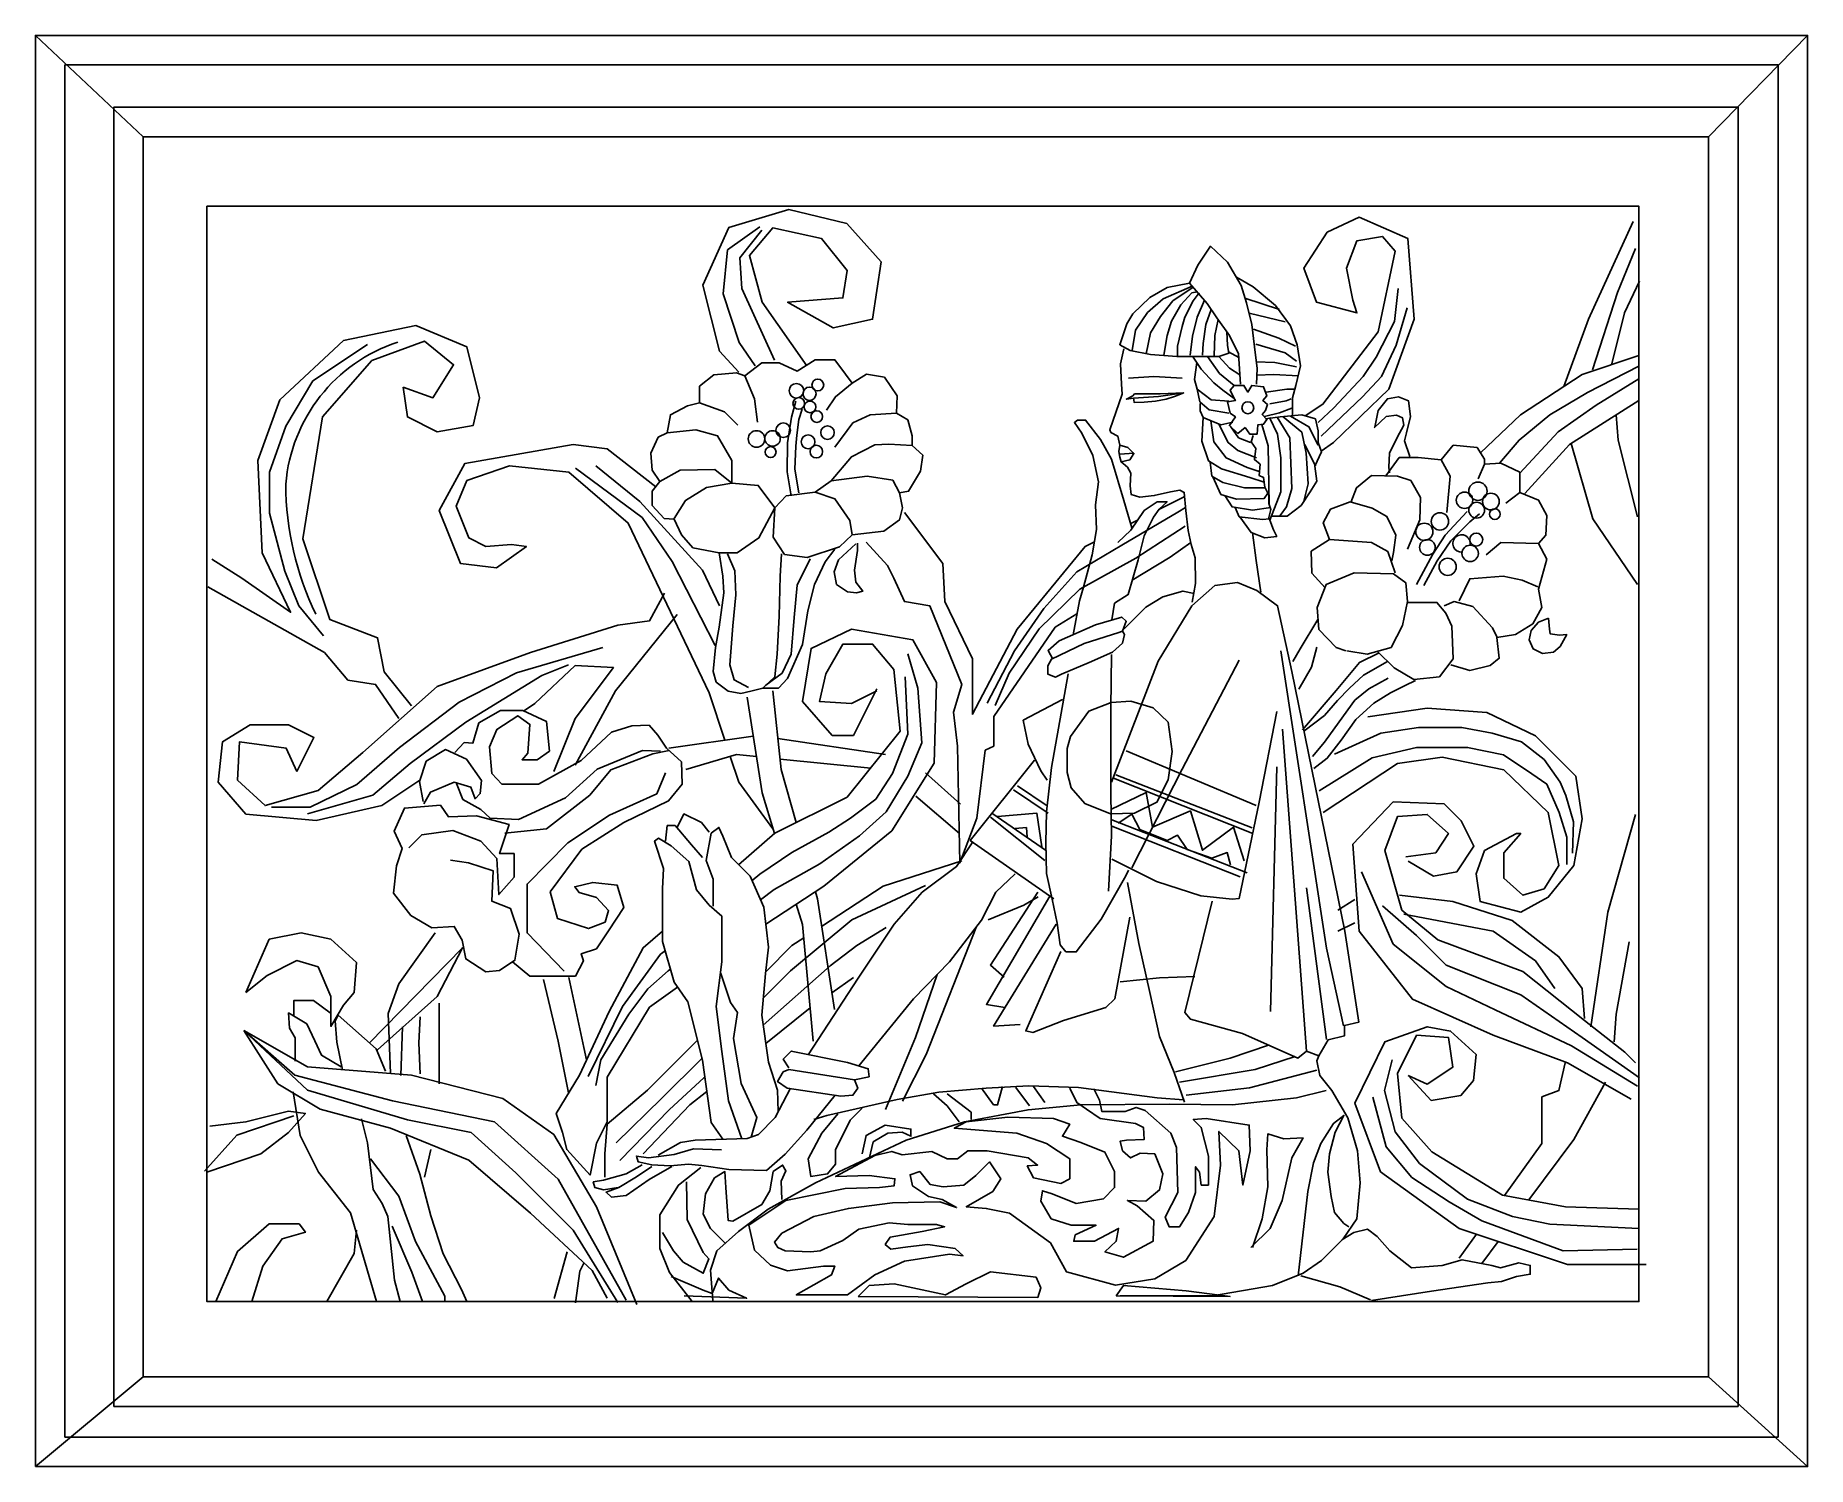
# Model space of a CAD drawing. Extents: x 219 to 819, y 1782 to 2266.
import ezdxf

# ---------------------------------------------------------------- set-up
doc = ezdxf.new("R2010")
doc.units = 0
doc.header["$MEASUREMENT"] = 0
for name, color, linetype in [('3', 3, 'CONTINUOUS'), ('4', 4, 'CONTINUOUS'), ('7', 7, 'CONTINUOUS')]:
    doc.layers.add(name, color=color, linetype=linetype)

msp = doc.modelspace()

# ---------------------------------------------------------------- linework, layer by layer
at = {"layer": '3'}
msp.add_lwpolyline([(276.86, 2208.41), (761.68, 2208.41), (761.68, 1837.7), (276.86, 1837.7)], close=True, dxfattribs=at)
for points in [[(479.93, 2154.37), (464.82, 2175.93), (460.51, 2191.74), (468.42, 2201.08), (484.96, 2197.49), (493.59, 2186.71), (492.16, 2177.37), (473.46, 2175.93), (488.88, 2167.27), (502.22, 2170.18), (505.1, 2189.58), (493.46, 2202.56), (473.84, 2207.35), (453.56, 2201.25), (444.69, 2181.68), (450.44, 2159.4), (456.91, 2152.21)], [(648.7, 2137.43), (654.7, 2141.43), (673.4, 2165.87), (679.16, 2193.18), (674.84, 2198.21), (666.21, 2196.77), (662.62, 2187.43), (664.77, 2176.65), (666.21, 2172.33), (652.55, 2175.93), (648.23, 2187.43), (656.14, 2199.65), (666.93, 2204.68), (683.47, 2197.49), (685.63, 2170.18), (677, 2146.46), (658.3, 2128.49), (654.1, 2125.54)], [(759.71, 2203.24), (744.61, 2170.18), (736.27, 2147.44)], [(464.03, 2201.47), (453.13, 2193.63), (451.6, 2178.82), (457.05, 2162.26), (462.5, 2154.42)], [(464.68, 2200.38), (457.27, 2191.02), (457.92, 2180.56), (469.04, 2156.38)], [(626.82, 2148.21), (626.15, 2158.44), (623.04, 2164.66), (618.81, 2170.66), (615.48, 2175.55), (609.47, 2182.44), (612.36, 2188.44), (616.59, 2194.88), (622.37, 2189.55), (627.04, 2181.55), (628.82, 2175.77), (630.6, 2168.44), (631.49, 2160.88), (632.38, 2153.55), (632.16, 2148.21)], [(760.49, 2194.09), (754.39, 2179.18), (745.91, 2153.1)], [(625.48, 2184.44), (631.04, 2181.11), (638.61, 2174.88), (643.72, 2167.99), (645.95, 2161.55), (647.06, 2154.44), (645.5, 2147.77), (644.39, 2143.54), (644.39, 2137.48)], [(609.47, 2182.44), (601.91, 2180.88), (596.13, 2177.55), (590.34, 2171.99), (588.34, 2168.66), (585.9, 2161.55), (589.45, 2159.55), (596.35, 2158.21), (605.25, 2157.55), (608.8, 2157.55), (619.48, 2157.55), (622.82, 2158.66), (622.37, 2161.32), (622.11, 2165.97)], [(590.12, 2159.55), (591.23, 2166.44), (595.24, 2172.44), (600.58, 2177.1), (610.39, 2181.38)], [(594.79, 2158.44), (596.35, 2165.55), (599.69, 2171.1), (603.91, 2176.44), (610.74, 2180.99)], [(600.8, 2157.99), (601.91, 2164.66), (603.47, 2169.55), (606.58, 2175.1), (610.36, 2179.11), (612.08, 2179.45)], [(605.47, 2157.32), (605.47, 2161.1), (607.03, 2167.77), (607.91, 2170.88), (610.81, 2176.44), (612.81, 2179.11)], [(653.13, 2135.27), (658.41, 2140.24), (668.35, 2150.79), (672.7, 2157.31), (678.92, 2169.42), (680.16, 2180.6)], [(761.87, 2183.12), (756.84, 2172.33), (752.52, 2155.08), (752.54, 2154.85)], [(614.54, 2176.63), (612.14, 2170.88), (610.58, 2164.44), (609.69, 2157.99)], [(616.87, 2173.5), (615.03, 2168.44), (614.14, 2161.99), (613.92, 2157.99)], [(628.21, 2177.26), (639.96, 2173.52)], [(629.71, 2172.27), (641.96, 2169.27)], [(683.27, 2174.08), (679.54, 2161.35), (674.57, 2150.79), (668.04, 2143.96), (654.06, 2130.61)], [(343.27, 2147.18), (344.71, 2137.12), (354.78, 2132.08), (367.01, 2134.24), (369.16, 2143.58), (364.85, 2160.83), (347.59, 2168.02), (323.13, 2162.99), (301.56, 2142.87), (294.06, 2122.37), (295.52, 2091.07), (305.15, 2070.99), (288.61, 2082.49), (278.54, 2088.96)], [(619.23, 2170.07), (618.15, 2164.66), (617.92, 2157.77)], [(631.21, 2166.77), (639.71, 2163.77), (645.46, 2161.02)], [(331.22, 2161.68), (312.64, 2149.31), (303.53, 2134.02), (298.07, 2118.37), (298.07, 2104.53), (303.17, 2084.88), (307.91, 2073.23), (316.28, 2063.04)], [(343.27, 2147.18), (353.34, 2143.58), (360.36, 2154.77), (350.52, 2162.78), (332.68, 2156.22), (315.94, 2137.12), (309.36, 2095.8), (318.47, 2068.5), (334.64, 2062.37), (336.8, 2050.87), (346.15, 2039.37)], [(587.24, 2160.19), (586.15, 2155.11), (586.51, 2148.21), (586.69, 2144.77), (582.52, 2132.79), (582.88, 2131.89), (585.24, 2130.62), (585.96, 2127.53), (585.6, 2125.36), (585.96, 2123.54), (586.33, 2121.91), (588.51, 2120.09), (589.6, 2118.1), (589.41, 2113.74), (589.78, 2110.84), (592.68, 2109.93), (597.58, 2110.48), (603.03, 2111.75), (606.3, 2112.29), (607.75, 2111.57), (608.3, 2105.4), (609.02, 2098.69), (610.11, 2093.97), (611.38, 2089.43), (611.56, 2080.72), (610.47, 2074.37)], [(631.96, 2161.77), (641.96, 2158.77), (645.71, 2156.02)], [(435.01, 2102.78), (438.82, 2108.88), (445.95, 2113.2), (454.6, 2114.73), (463.5, 2113.96), (469.1, 2106.34), (463.73, 2096.19), (456.38, 2091.08), (450.27, 2091.08), (441.37, 2092.86), (437.55, 2097.19), (435.01, 2102.52), (431.7, 2102.78), (427.63, 2107.1), (427.63, 2111.93), (430.17, 2115.23), (427.63, 2119.05), (427.12, 2124.89), (429.67, 2130.23), (432.72, 2131.76), (433.74, 2137.86), (439.59, 2140.91), (443.66, 2141.93), (443.66, 2147.52), (448.49, 2151.33), (456.12, 2152.09), (458.92, 2151.08), (464.77, 2155.4), (470.62, 2155.4), (476.73, 2152.6), (482.83, 2156.42), (489.45, 2156.42), (493.01, 2151.59), (495.3, 2148.54), (500.13, 2151.59), (506.24, 2150.57), (510.56, 2144.21), (510.31, 2138.37), (514.12, 2136.08), (515.65, 2130.74), (515.65, 2127.44), (519.21, 2124.13), (518.45, 2118.79), (514.38, 2111.93), (511.32, 2111.42), (512.34, 2106.34), (511.32, 2102.27), (505.98, 2098.46), (495.3, 2097.19), (490.97, 2093.12), (480.03, 2089.56), (472.4, 2090.58), (468.59, 2096.42), (469.1, 2106.34), (472.91, 2110.4), (482.83, 2111.68), (489.45, 2109.39), (494.53, 2102.02), (495.3, 2097.19)], [(610.81, 2157.32), (613.47, 2153.32), (617.7, 2148.66), (620.81, 2146.21), (624.6, 2143.32)], [(612.03, 2155.49), (611.25, 2149.77), (612.15, 2146.49), (616.81, 2142.88), (622.82, 2142.43)], [(615.61, 2157.55), (619.7, 2151.77), (624.6, 2147.77)], [(619.48, 2157.55), (623.05, 2153.61), (626.6, 2151.32)], [(622.73, 2159.15), (626.23, 2157.21)], [(631.96, 2155.77), (638.46, 2155.52), (645.71, 2154.03)], [(708.03, 2124.96), (721.59, 2137.83), (742.45, 2151.49), (761.68, 2157.89)], [(714.53, 2121.44), (721.13, 2129.27), (731.54, 2137.78), (744.32, 2145.35), (761.68, 2154.27)], [(458.92, 2151.08), (462.23, 2143.2), (463.24, 2135.32)], [(495.3, 2148.54), (489.7, 2143.96), (486.65, 2139.38)], [(588.87, 2150.21), (597.4, 2150.75), (607.02, 2150.21)], [(632.46, 2151.28), (637.96, 2151.53), (646.46, 2151.03)], [(721.32, 2118.05), (734.38, 2132.11), (747.16, 2141.1), (761.68, 2150.02)], [(474.61, 2110.42), (473.29, 2118.48), (473.46, 2128.35), (474.77, 2137.06), (476.25, 2142.49)], [(590.87, 2144.95), (590.32, 2144.22), (588.14, 2143.13), (590.5, 2143.5), (590.69, 2142.95), (590.77, 2142.04), (594.2, 2142.14), (598.04, 2142.46), (601.62, 2143.18), (604.48, 2144.04), (607.57, 2145.31), (607.57, 2145.31)], [(590.5, 2143.5), (599.03, 2144.06)], [(590.87, 2144.95), (594.5, 2144.95), (599.58, 2144.95), (607.57, 2145.31)], [(599.03, 2144.06), (607.57, 2145.31)], [(612.15, 2146.49), (613.02, 2142.28), (616.22, 2139.52), (622.82, 2138.43)], [(628.38, 2133.54), (625.93, 2131.54), (623.04, 2134.21), (625.04, 2137.1), (623.26, 2138.43), (622.37, 2142.21), (625.04, 2142.66), (624.6, 2143.32), (623.26, 2146.21), (624.6, 2147.77), (627.93, 2147.77), (629.27, 2145.55), (630.6, 2147.77), (634.6, 2147.32), (635.72, 2144.21), (634.38, 2142.66), (635.94, 2141.32), (635.27, 2139.32), (634.16, 2137.99), (635.72, 2136.21), (634.6, 2134.65), (632.6, 2134.43), (632.38, 2131.32), (629.93, 2131.32), (628.38, 2133.54)], [(635.46, 2145.53), (642.46, 2146.53), (644.96, 2146.53)], [(636.71, 2141.53), (642.21, 2142.53), (643.96, 2143.28)], [(672.29, 2133.69), (673.4, 2139.25), (676.52, 2143.25), (680.3, 2143.92), (683.64, 2142.58), (684.3, 2137.25), (682.97, 2131.69), (682.3, 2129.03), (684.08, 2123.69)], [(723.03, 2111.24), (738.14, 2127.77), (761.68, 2142.67)], [(443.66, 2141.93), (452.05, 2138.88), (456.63, 2134.3)], [(477.24, 2111.41), (475.92, 2119.47), (476.25, 2127.2), (476.58, 2130.98), (477.24, 2136.24), (478.39, 2139.7)], [(489.45, 2126.93), (495.55, 2135.06), (501.4, 2137.86), (510.31, 2138.37)], [(590.02, 2099.61), (587.29, 2108.81), (583.11, 2122.83), (579.34, 2129.53), (574.31, 2136.02), (571.59, 2136.02), (570.54, 2135.18), (573.05, 2131.62), (576.82, 2124.09), (578.71, 2115.09), (577.66, 2107.35), (578.08, 2098.98), (576.61, 2090.4), (573.68, 2079.52), (572.22, 2074.91), (570.12, 2063.4)], [(614.14, 2136.88), (613.16, 2139.23), (613.16, 2141.7)], [(614.14, 2136.88), (613.7, 2128.88), (615.92, 2122.21), (620.37, 2119.54), (629.93, 2116.65), (634.82, 2115.02)], [(614.14, 2136.88), (620.15, 2134.43), (624.15, 2135.32)], [(634.96, 2137.28), (639.96, 2138.53), (644.21, 2140.03)], [(635.27, 2136.43), (640.16, 2137.1), (647.5, 2137.77), (652.17, 2136.43), (653.06, 2132.43), (653.06, 2128.43), (654.18, 2125.32), (651.95, 2120.43), (652.62, 2115.32), (650.39, 2111.76), (647.28, 2107.1), (642.61, 2103.54), (637.26, 2103.54)], [(636.61, 2136.88), (639.27, 2131.32), (640.39, 2123.32), (640.39, 2111.76), (636.73, 2102.14)], [(639.25, 2136.98), (643.5, 2129.99), (644.17, 2112.87), (642.39, 2106.65), (640.16, 2103.76)], [(641.25, 2137.2), (647.5, 2131.99), (649.06, 2124.88), (649.73, 2114.43), (648.26, 2108.56)], [(643.68, 2137.42), (649.95, 2133.77), (653.06, 2127.54)], [(672.07, 2133.47), (676.07, 2137.25), (679.63, 2137.69), (681.63, 2136.81), (682.08, 2134.36), (679.85, 2130.14), (677.19, 2124.8), (676.96, 2120.14), (677.19, 2118.14)], [(753.96, 2137.79), (754.68, 2129.21), (761.15, 2103.33)], [(432.72, 2131.76), (442.39, 2132.77), (449.76, 2130.74), (454.6, 2122.35), (454.6, 2114.73)], [(616.74, 2135.82), (617.7, 2128.65), (621.93, 2123.32), (629.04, 2119.99), (633.05, 2118.65)], [(619.45, 2134.72), (622.59, 2128.43), (625.93, 2125.76), (632.16, 2123.32)], [(623.56, 2133.73), (626.15, 2129.99), (630.16, 2128.43)], [(626.58, 2103.29), (630.38, 2097.98), (635.05, 2096.21), (639.05, 2096.65), (637.94, 2098.87), (636.38, 2103.09), (637.05, 2105.76), (636.38, 2107.76), (636.38, 2110.65), (635.05, 2113.32), (634.6, 2116.65), (633.05, 2117.32), (633.49, 2121.1), (631.49, 2122.65), (631.93, 2126.43), (630.38, 2128.65), (631.04, 2130.88)], [(633.98, 2134.59), (636.16, 2127.32), (636.47, 2107.51)], [(452.17, 2027.7), (446.84, 2043.68), (419.51, 2101.18), (399.37, 2118.43), (379.23, 2120.58), (364.85, 2115.55), (361.25, 2106.93), (365.57, 2096.15), (371.32, 2093.27), (379.95, 2093.99), (384.99, 2093.27), (374.92, 2086.08), (362.69, 2087.52), (355.5, 2105.49), (364.13, 2121.3), (400.81, 2127.77), (412.32, 2126.33), (428.86, 2113.4)], [(488.17, 2115.49), (495.04, 2123.62), (502.93, 2127.69), (507.76, 2127.94), (515.65, 2127.44)], [(585.89, 2124.49), (590.68, 2124.89)], [(585.96, 2127.53), (588.69, 2126.75), (590.68, 2124.76), (589.35, 2122.63), (586.33, 2121.91)], [(648.62, 2127.76), (652.17, 2120.43)], [(694.68, 2122.57), (698.84, 2127.56), (706.89, 2126.73), (709.39, 2122.85), (709.39, 2121.18), (714.94, 2121.46), (721.32, 2118.41), (721.32, 2111.48), (727.7, 2108.98), (730.48, 2103.71), (730.2, 2097.06), (727.7, 2094.28), (730.48, 2089.02), (727.7, 2078.76), (728.81, 2072.66), (725.76, 2067.11), (719.93, 2063.5), (713.55, 2062.4), (714.38, 2055.46), (711.33, 2052.97), (704.39, 2051.3), (698.01, 2053.24)], [(738.75, 2128.16), (746.05, 2102.62), (761.15, 2080.34)], [(401.59, 2119.81), (424.18, 2103.06), (434.38, 2088.14), (448.95, 2059.75)], [(408.51, 2120.54), (423.45, 2108.52), (444.58, 2085.23), (450.4, 2073.21)], [(430.17, 2115.23), (437.04, 2119.05), (448.75, 2119.3), (454.6, 2114.73)], [(616.56, 2121.83), (617.03, 2117.1), (620.81, 2114.87), (628.15, 2113.1), (635.16, 2113.1)], [(675.94, 2117.15), (680.53, 2123.4), (686.91, 2123.4), (694.68, 2122.57), (697.73, 2117.02), (696.62, 2104.82)], [(709.39, 2121.18), (707.3, 2116.16)], [(482.83, 2111.68), (488.17, 2115.49), (500.38, 2117.01), (509.03, 2115.74), (511.32, 2111.42)], [(617.42, 2116.87), (620.15, 2110.87), (625.48, 2109.32), (634.83, 2109.54), (636.03, 2111.35)], [(664.16, 2108.15), (666.1, 2113.14), (671.1, 2117.3), (679.97, 2117.02), (684.41, 2115.64), (687.74, 2109.81), (687.47, 2102.33), (683.3, 2092.34)], [(540.96, 2040.26), (550.28, 2057.95), (560.23, 2072.24), (571.41, 2084.66), (586.64, 2093.66), (605.59, 2104.84), (608.2, 2106.51)], [(585.2, 2094.58), (589.6, 2098.77), (594.21, 2105.47), (598.6, 2108.4), (601.95, 2108.4), (599.23, 2105.88), (597.35, 2103.16), (594.21, 2096.89), (592.11, 2088.72), (588.76, 2077), (584.15, 2074.07), (583.27, 2068.41)], [(599.15, 2105.76), (607.23, 2109.8), (607.87, 2110.23)], [(621.46, 2110.49), (623.93, 2106.65), (630.82, 2105.54), (637.05, 2106.43)], [(625.02, 2106.47), (626.37, 2103.32), (634.38, 2102.43), (636.54, 2102.67)], [(656.94, 2095.67), (654.72, 2101.22), (657.22, 2105.93), (663.88, 2108.43), (671.37, 2106.21), (676.37, 2103.43), (679.42, 2097.06), (678.59, 2091.23), (678.03, 2088.46)], [(721.32, 2111.48), (716.6, 2107.87)], [(513.01, 2104.77), (525.96, 2087.52), (526.68, 2074.59), (536.03, 2055.18), (536.03, 2036.49), (551.13, 2065.24), (574.15, 2093.27), (577.38, 2094.89)], [(608.08, 2100.18), (591.3, 2089.31), (572.34, 2078.76), (558.67, 2065.41), (548.41, 2050.33), (543.75, 2039.46)], [(589.61, 2101), (591.93, 2102.16)], [(686.39, 2080.39), (691.95, 2090.63), (696.05, 2097.06), (703.51, 2105.11)], [(688.88, 2080.1), (693.42, 2088.43), (697.95, 2095.16), (704.39, 2101.6), (707.76, 2104.37)], [(496.57, 2094.13), (490.72, 2088.8), (489.19, 2084.73), (489.96, 2080.41), (493.77, 2077.87), (496.82, 2077.61), (498.86, 2078.12), (496.57, 2081.17), (496.06, 2085.24), (497.08, 2091.85), (497.08, 2094.39)], [(571.4, 2070.43), (564.08, 2065.96), (543.22, 2035.77), (543.22, 2025.71), (540.34, 2024.27), (537.47, 2001.27), (531.71, 1986.18), (530.99, 2025.71), (529.56, 2037.21), (532.43, 2046.55), (521.64, 2073.15), (513.01, 2074.59), (509.42, 2082.49), (507.26, 2086.8), (500.07, 2094.71)], [(609.96, 2094.61), (602.92, 2089.68), (590.16, 2081.88)], [(630.81, 2097.96), (632.08, 2088.53), (633.71, 2077.82)], [(655.4, 2079.32), (650.98, 2084.19), (650.68, 2091.65), (656.94, 2095.67), (671.1, 2094.56), (676.64, 2091.51), (679.14, 2084.3)], [(727.7, 2094.28), (714.94, 2094.56), (709.94, 2090.4)], [(450.27, 2091.08), (451.54, 2083.2), (451.8, 2077.61), (450.27, 2065.92), (449, 2059.05), (448.24, 2050.92), (449.25, 2047.36), (453.32, 2044.31), (457.65, 2043.55), (460.96, 2044.31), (465.03, 2045.33), (470.37, 2045.33), (473.42, 2048.63), (478.51, 2060.07), (480.29, 2071.51), (482.58, 2080.41), (486.14, 2088.03), (489.45, 2092.36)], [(460.19, 2045.58), (455.36, 2048.12), (453.83, 2053.21), (454.85, 2066.43), (455.87, 2076.85), (455.61, 2084.98), (453.07, 2090.83)], [(471.39, 2090.83), (470.88, 2083.2), (470.62, 2069.73), (469.86, 2056.77), (469.1, 2049.14), (465.28, 2045.58)], [(481.05, 2089.05), (476.73, 2080.15), (475.71, 2069.22), (474.69, 2056.77), (471.64, 2050.41), (466.04, 2046.34)], [(662.77, 2057.96), (669.71, 2056.85), (677.75, 2059.07), (681.64, 2066.56), (683.3, 2074.6), (682.75, 2080.97), (678.59, 2084.02), (665.27, 2084.3), (655.83, 2080.42), (652.78, 2072.66), (653.34, 2065.17), (659.16, 2059.07), (662.49, 2057.96)], [(700.79, 2074.87), (704.39, 2082.36), (715.77, 2083.19), (722.15, 2081.81), (727.42, 2079.59)], [(277.1, 2079.62), (316.66, 2057.34), (324.57, 2047.99), (333.92, 2046.55), (341.83, 2035.05)], [(307.31, 2017.09), (303.71, 2024.99), (287.89, 2027.15), (287.17, 2014.21), (296.52, 2005.59), (314.5, 2010.62), (329.61, 2023.55), (354.78, 2045.84), (386.43, 2057.34), (415.92, 2066.68), (426.7, 2068.12), (431.74, 2077.46)], [(583.13, 2013.54), (598.87, 2054.5), (610.28, 2073.22), (618.15, 2080.01), (625.75, 2081.09), (632.27, 2078.38), (639.33, 2073.22), (644.21, 2050.98), (662.13, 1963.08), (666.83, 1932.22), (661.94, 1931.14), (661.94, 1927.61), (656.51, 1926.26), (653.25, 1920.83), (649.18, 1922.46), (646.2, 1920.02), (627.46, 1928.43), (609.82, 1933.31), (607.92, 1935.48), (617.15, 1973.19)], [(587.44, 2065.39), (594.77, 2072.72), (600.47, 2076.24), (607.26, 2078.14), (611.06, 2077.33)], [(401.53, 2019.24), (415.2, 2044.4), (436.05, 2070.27)], [(673.06, 2057.81), (678.86, 2052.14), (685.52, 2048.25), (694.13, 2049.09), (698.84, 2055.19), (698.29, 2066.28), (696.35, 2070.71), (693.29, 2074.32), (683.3, 2074.32)], [(695.79, 2073.21), (699.12, 2074.6), (705.5, 2072.93), (712.16, 2065.72), (713.55, 2062.67)], [(503.66, 2045.12), (495.75, 2029.3), (488.56, 2029.3), (478.49, 2040.8), (481.37, 2058.77), (495.03, 2065.24), (515.89, 2061.65), (523.8, 2047.27), (523.08, 2019.96), (508.7, 1996.96), (485.68, 1978.27), (466.05, 1965.4)], [(563.28, 2055.16), (561.63, 2058.09), (565.39, 2061.38), (577.74, 2066.79), (586.56, 2069.38), (588.09, 2067.97), (586.8, 2064.56), (587.5, 2063.5), (586.8, 2060.56), (583.5, 2057.51), (575.51, 2053.98), (566.22, 2049.99), (564.1, 2049.05), (561.51, 2050.1), (561.51, 2052.81), (562.81, 2055.16), (573.86, 2060.44), (585.62, 2064.2), (587.03, 2064.67)], [(644.53, 2054.3), (646.98, 2058.58), (652.95, 2068.53)], [(731.01, 2069.02), (727.67, 2067.69), (725.23, 2064.8), (724.56, 2061.68), (725.89, 2058.57), (729.01, 2057.02), (732.79, 2057.46), (735.01, 2059.46), (737.24, 2063.46), (734.79, 2063.24), (731.68, 2063.68), (731.45, 2065.24), (731.01, 2069.02)], [(298.74, 2004.99), (311.81, 2004.99), (327.58, 2012.65), (342, 2025.26), (362.28, 2040.57), (381.65, 2050.47), (410.94, 2059.03)], [(456.86, 1985.56), (469.14, 1996.24), (493.59, 2008.46), (511.57, 2030.74), (509.42, 2051.59), (502.22, 2060.21), (492.16, 2060.21), (486.4, 2050.15), (484.24, 2040.8), (495.03, 2040.09), (503.66, 2044.4)], [(646.52, 2044.97), (650.8, 2052.47), (652.64, 2059.2)], [(310.91, 2002.74), (332.99, 2009.05), (345.6, 2019.85), (364.53, 2033.81), (390.22, 2049.57), (399.23, 2053.18)], [(384.06, 2037.55), (387.87, 2040.09), (401.53, 2053.02), (414.48, 2052.3), (401.53, 2035.05), (394.34, 2017.09)], [(514.11, 2056.92), (517.56, 2045.28), (518.86, 2026.75), (514.11, 2015.55), (506.78, 2003.48), (497.73, 1995.3), (484.36, 1985.82), (468.84, 1977.2), (464.25, 1973.66)], [(583.13, 2056.67), (582.86, 2038.5), (582.86, 2009.47), (583.13, 1995.36), (582.04, 1976.64)], [(626.36, 2054.74), (607.08, 2017.84), (589.98, 1984.47)], [(640.47, 2057.99), (655.95, 1957.34), (661.65, 1931.03)], [(647.74, 2031.21), (659.22, 2044.51), (667.03, 2054), (673.68, 2057.21)], [(648.2, 2030.75), (655.24, 2036.1), (659.68, 2041.15), (663.66, 2045.28), (668.4, 2049.71), (676.52, 2054.3)], [(461.39, 1980.19), (464.09, 1982.37), (474.87, 1989.7), (487.38, 1996.59), (494.71, 2001.33), (503.33, 2007.79), (508.94, 2016.41), (514.11, 2029.77), (513.25, 2049.16)], [(568.47, 2050.16), (562.77, 2018.42), (561.14, 2003.5), (560.87, 1992.92), (561.14, 1982.61), (563.04, 1973.93), (564.67, 1965.79), (565.75, 1958.46), (567.65, 1956.02), (571.18, 1956.02), (579.6, 1967.15), (588.01, 1981.8), (588.83, 1983.69)], [(651.11, 2022.18), (655.24, 2027.08), (661.67, 2035.95), (665.5, 2041.3), (670.24, 2045.13), (676.82, 2048.64)], [(651.57, 2018.06), (656.16, 2021.57), (660.91, 2027.69), (665.8, 2034.73), (671.93, 2040.23), (677.59, 2043.75), (682.49, 2046.2), (686.01, 2047.88)], [(459.79, 2042.24), (464.82, 2009.9), (469.04, 1996.15)], [(468.42, 2044.4), (471.3, 2017.8), (476.31, 1999.83)], [(566.53, 2041.52), (553.23, 2034.46), (554.86, 2026.32), (559.2, 2017.37), (561.38, 2014.12)], [(569.19, 2028.92), (575.4, 2037.57), (582.95, 2040.46), (589.61, 2040.9), (597.16, 2038.68), (602.27, 2033.8), (603.6, 2023.82), (602.27, 2014.28), (598.49, 2006.74), (590.94, 2002.97), (582.73, 2002.74), (574.07, 2006.29), (569.41, 2011.62), (568.08, 2016.72), (568.08, 2024.93), (569.19, 2028.92)], [(432.4, 2024.99), (429.47, 2029.38), (426.53, 2032.8), (420.67, 2032.56), (413.83, 2030.36), (403.57, 2020.84), (389.15, 2012.78), (376.69, 2012.78), (373.27, 2016.44), (372.53, 2025.48), (374.98, 2031.34), (382.06, 2035.98), (386.22, 2033.05), (385.48, 2023.28), (383.53, 2021.08), (388.66, 2021.08), (392.81, 2024.01), (391.84, 2034.02), (383.77, 2037.69), (376.2, 2037.69), (368.87, 2033.54), (366.91, 2026.7), (363.98, 2026.94), (360.8, 2023.52)], [(583.19, 1987.46), (598.39, 1979.86), (613.32, 1974.98), (623.91, 1973.89), (626.36, 1974.16), (633.14, 2006.72), (639.12, 2037.38)], [(669.86, 2035.61), (690, 2038.49), (710.14, 2037.05), (726.68, 2029.14), (740.35, 2015.49), (742.51, 2001.11), (739.63, 1985.3), (731, 1974.52), (721.65, 1969.49), (707.98, 1973.08), (706.54, 1982.43), (709.42, 1990.33), (720.21, 1996.08), (721.65, 1996.08), (715.89, 1989.61), (715.89, 1980.99), (722.37, 1975.24), (729.56, 1977.4), (734.59, 1985.3), (731, 2003.27), (715.89, 2017.65), (695.04, 2021.96), (679.93, 2019.8), (654.76, 2003.27)], [(307.31, 2017.09), (313.06, 2028.59), (304.43, 2032.9), (291.49, 2032.9), (282.14, 2027.15), (280.7, 2013.49), (290.05, 2002.71), (313.78, 2000.55), (336.08, 2005.59), (348.96, 2014.17)], [(433.18, 2024.99), (461.84, 2029.08)], [(470.16, 2028.29), (506.54, 2022.84)], [(641.02, 2031.41), (649.18, 1922.46)], [(658.58, 2023.02), (674.25, 2030.06), (687.04, 2031.97), (701.76, 2031.97), (711.99, 2030.06), (721.91, 2027.18), (729.59, 2021.11), (735.02, 2013.44), (736.94, 2008.96), (739.5, 2000.01), (739.18, 1989.46)], [(350.05, 2006.92), (348.83, 2013.76), (351.03, 2020.59), (357.63, 2024.5), (364.71, 2021.33), (369.85, 2014), (369.36, 2009.61), (367.65, 2007.9), (366.18, 2011.8), (360.56, 2013.51), (352.5, 2010.09), (350.3, 2006.19)], [(361.29, 2013.02), (363.49, 2007.65), (369.6, 2004.23), (372.78, 2001.3), (382.31, 2000.82), (398.19, 2008.14), (408.94, 2017.91), (424.34, 2024.26), (430.44, 2024.01)], [(377.66, 1996.18), (391.84, 1997.64), (406.5, 2009.12), (413.58, 2017.66), (427.76, 2023.04), (433.38, 2024.26)], [(380.35, 1952.71), (386.22, 1947.83), (401.61, 1947.83), (404.3, 1952.96), (403.57, 1955.4), (408.7, 1957.11), (412.85, 1963.21), (417.98, 1971.03), (415.78, 1978.59), (407.48, 1979.57), (401.37, 1978.11), (402.83, 1976.15), (408.7, 1974.44), (412.85, 1970.05), (411.63, 1966.14), (406.01, 1963.94), (395.5, 1967.36), (393.06, 1976.4), (403.81, 1990.8), (417.98, 1999.84), (433.13, 2007.16), (437.77, 2012.78), (437.53, 2020.35), (432.4, 2024.99)], [(438.93, 2017.8), (456.19, 2022.84), (462.92, 2022.14)], [(468.42, 1997.68), (456.91, 2013.49), (454.01, 2022.2)], [(588.08, 2024.08), (632.06, 2005.63)], [(653.46, 2010.56), (671.37, 2021.75), (686.4, 2025.26), (703.68, 2025.26), (715.83, 2022.7), (725.43, 2016.31), (730.55, 2012.8), (734.7, 2003.21), (737.26, 1994.9), (737.26, 1989.14), (737.26, 1985.63)], [(432.14, 2016.68), (429.15, 2009.5), (413.18, 2002.32), (399.01, 1992.95), (385.24, 1978.99), (385.24, 1962.44), (397.82, 1949.47)], [(470.92, 2021.3), (501.62, 2018.25)], [(520.13, 2016.61), (531.99, 2006.07)], [(557.03, 2020.9), (535.31, 1993.77), (563.55, 1973.96)], [(639.12, 2018.66), (636.94, 1935.91)], [(549.97, 2010.86), (561.65, 2002.99)], [(551.33, 2012.22), (561.38, 2005.43)], [(583.73, 2014.86), (630.97, 1996.14)], [(584.55, 2015.94), (630.7, 1998.04)], [(345.17, 1991.29), (349.56, 1995.69), (360.07, 1997.15), (369.6, 1993.49), (374.98, 1987.63), (375.71, 1975.42), (380.84, 1981.28), (380.84, 1989.34), (375.95, 1989.34), (379.13, 1999.11), (368.13, 2002.04), (358.61, 2001.79), (355.92, 2005.7), (343.7, 2004.72), (340.28, 1996.91), (342.97, 1991.05), (341.01, 1985.19), (340.03, 1975.91), (345.9, 1968.34), (352.99, 1964.19), (360.56, 1964.68), (363.25, 1960.04), (364.47, 1953.69), (371.31, 1949.29), (375.95, 1949.78), (381.09, 1953.2), (382.55, 1961.99), (379.62, 1970.78), (373.27, 1973.22), (373.75, 1983.48), (365.45, 1986.16), (359.34, 1987.14)], [(516.83, 2008.71), (531.65, 1996.06)], [(582.92, 2004.28), (594.86, 2009.97), (597.04, 1998.31), (609.8, 2003.73), (613.87, 1990.44), (624.46, 1998.31), (627.99, 1986.91)], [(683.53, 1986.74), (692.16, 1981.71), (700.07, 1983.15), (705.82, 1991.77), (701.51, 2000.4), (695.75, 2006.15), (678.49, 2006.86), (664.83, 1992.49), (666.98, 1963.02), (684.97, 1940.02), (712.3, 1927.8), (737.47, 1918.46), (759.05, 1906.24)], [(432.05, 1993.54), (432.71, 1998.82), (435.35, 1998.82), (440.95, 1992.23), (444.58, 1987.94)], [(436.01, 1998.16), (438.32, 2002.77), (444.25, 1999.8), (446.89, 1996.51)], [(448.21, 1971.47), (448.21, 1980.7), (445.9, 1986.96), (447.55, 1996.18), (450.19, 1998.16), (451.5, 1995.19), (454.47, 1987.94), (460.74, 1981.68), (465.35, 1971.14), (467, 1957.63), (466.01, 1948.74), (464.69, 1934.57), (467, 1918.76), (469.97, 1909.2), (470.3, 1901.96)], [(542.1, 2001.64), (560.56, 1986.99)], [(542.64, 2002.99), (561.1, 1990.24)], [(544.54, 2001.91), (557.85, 2002.99), (559.48, 1991.6)], [(550.52, 1997.84), (554.32, 1998.11), (554.59, 1994.85)], [(583.19, 2000.75), (629.07, 1982.84)], [(583.19, 1998.58), (626.63, 1981.49)], [(585.36, 1999.66), (589.98, 2002.65), (592.69, 1997.49), (601.92, 1993.7), (605.45, 1995.6), (608.71, 1990.71), (617.13, 1987.73), (622.28, 1989.63), (623.37, 1985.56)], [(682.81, 1988.18), (692.88, 1989.61), (697.19, 1996.08), (690, 2002.55), (679.93, 2001.83), (675.62, 1990.33), (681.37, 1970.21), (693.6, 1960.15), (722.37, 1949.36), (743.22, 1932.83), (756.89, 1922.05), (760.49, 1918.46)], [(760.49, 2002.55), (751.14, 1969.49), (745.38, 1930.68)], [(451.55, 1892.62), (447.55, 1898.33), (444.58, 1919.42), (439.64, 1939.18), (435.02, 1945.77), (431.06, 1959.61), (431.06, 1977.4), (431.39, 1984.32), (428.43, 1993.54), (429.75, 1994.53), (434.03, 1991.9), (439.97, 1986.63), (442.6, 1977.07), (446.89, 1971.8), (451.17, 1968.18), (451.17, 1952.69), (449.2, 1937.54), (451.17, 1922.38), (453.48, 1905.58), (457.99, 1892.82)], [(536.11, 1993.32), (530.68, 1984.91), (519.01, 1976.23), (509.51, 1965.38), (497.29, 1947.2), (480.46, 1921.16)], [(484.95, 1964.69), (505.82, 1978.27), (532.43, 1986.9)], [(550.5, 1982.47), (543.99, 1976.23), (539.1, 1966.74), (528.24, 1952.63), (516.02, 1940.15), (497.6, 1917.44)], [(761.21, 1910.55), (738.91, 1924.21), (713.02, 1936.43), (696.47, 1944.33), (678.49, 1958.71), (667.7, 1983.15)], [(465.25, 1940.52), (474.44, 1949.62), (495.14, 1966.86), (520.15, 1978.49)], [(482.84, 1976.41), (483.52, 1973.96), (489.28, 1936.59)], [(562.19, 1974.88), (540.75, 1938.26), (546.99, 1937.17)], [(541.31, 1966.94), (553.39, 1971.88), (558.33, 1974.63)], [(558.12, 1976.24), (542.1, 1951.55), (546.72, 1947.48)], [(588.53, 1979.5), (592.33, 1958.88), (596.13, 1942.33), (599.39, 1927.41), (604.28, 1915.2), (607.81, 1905.16)], [(649.16, 1977.69), (655.95, 1926.41)], [(680.65, 1975.24), (698.63, 1973.08), (718.77, 1966.61), (734.59, 1954.4), (742.51, 1943.61), (743.22, 1933.55)], [(476.39, 1972.18), (478.49, 1965.34), (482.09, 1925.81)], [(659.79, 1970.21), (665.55, 1973.8)], [(761.92, 1913.43), (742.51, 1927.08), (721.65, 1941.46), (696.47, 1951.52), (686.4, 1961.58), (674.9, 1971.65)], [(682.09, 1968.77), (712.3, 1963.02), (726.68, 1952.96), (733.16, 1943.61)], [(290.05, 1942.34), (297.96, 1960.31), (308.75, 1962.46), (318.82, 1960.31), (327.45, 1952.4), (326.73, 1942.34), (323.13, 1938.02), (318.82, 1930.84), (318.82, 1940.9), (314.5, 1950.96), (307.31, 1953.12), (297.24, 1948.09), (290.05, 1942.34)], [(354.06, 1962.46), (341.83, 1945.21), (338.24, 1935.15), (338.96, 1915.02)], [(436.18, 1944.12), (426.7, 1937.31), (412.32, 1913.59), (412.32, 1898.49), (408.72, 1891.31), (406.57, 1880.52), (398.65, 1889.15), (397.22, 1894.9), (395.06, 1901.37), (402.97, 1914.31), (413.04, 1935.87), (424.55, 1957.43), (431.06, 1963.1)], [(465.18, 1931.24), (487.81, 1951.35), (496.87, 1958.24), (506.78, 1964.27)], [(537.44, 1964.59), (520.31, 1921.33), (512.4, 1905.52)], [(564.37, 1965.39), (543.19, 1930.93), (552.15, 1931.48)], [(566, 1956.16), (554.05, 1929.3), (556.49, 1928.76), (566.81, 1932.83), (581.2, 1937.17), (584.19, 1940.16), (589.34, 1967.83)], [(659.79, 1963.02), (665.55, 1965.9)], [(331.76, 1925.09), (363.41, 1957.43), (354.78, 1940.9), (334.64, 1922.93)], [(405.88, 1913.86), (417.52, 1937.56), (430.46, 1955.22), (431.97, 1956.44)], [(466.08, 1949.34), (474.89, 1958.15), (478.91, 1960.76)], [(758.33, 1959.43), (754.01, 1934.99), (753.29, 1925.65)], [(433.76, 1950.17), (433.05, 1949.62), (426.15, 1943.59), (419.68, 1934.97), (410.19, 1919.46), (408.47, 1910.84)], [(390.74, 1946.65), (395.78, 1925.81), (399.28, 1908.28)], [(399.37, 1947.37), (404.41, 1923.65), (405.38, 1919.46)], [(450.85, 1948.74), (454.14, 1938.86), (456.45, 1935.56), (455.13, 1926.67), (457.77, 1911.51), (463.04, 1899.98), (461.09, 1893.35)], [(488.41, 1942.23), (495.75, 1947.37)], [(524.1, 1948.4), (516.71, 1927.08), (506.64, 1902.64)], [(586.09, 1945.85), (599.39, 1947.21), (611.33, 1947.75)], [(306.23, 1934.38), (306.23, 1939.56), (312.89, 1939.56), (318.57, 1935.37)], [(355.5, 1938.74), (355.5, 1930.12), (355.5, 1911.43)], [(306.72, 1919.08), (306.72, 1926.98), (304.75, 1930.18), (304.5, 1935.37), (310.67, 1931.66), (313.39, 1925.99), (315.61, 1921.05), (322.28, 1917.11)], [(322.77, 1916.12), (320.8, 1925.5), (320.3, 1932.65), (321.29, 1934.63), (334.13, 1923.27), (337.34, 1915.63)], [(349.08, 1934.01), (348.53, 1925.23), (349.08, 1914.8)], [(466.09, 1924.99), (481.06, 1937.06)], [(289.33, 1929.4), (310.91, 1917.18), (346.15, 1914.31), (377.08, 1906.4), (394.34, 1894.18), (408.72, 1869.74), (422.39, 1836.68)], [(289.33, 1929.4), (300.84, 1911.43), (315.22, 1902.81), (338.96, 1896.34), (365.57, 1885.56), (386.43, 1867.59), (407.28, 1848.18), (412.32, 1838.84)], [(289.33, 1929.4), (306.59, 1914.31), (339.68, 1905.68), (374.2, 1898.49), (395.78, 1879.09), (418.79, 1838.12)], [(289.33, 1929.4), (310.91, 1909.27), (344.71, 1899.21), (366.29, 1894.9), (381.39, 1881.24), (400.81, 1861.84), (415.92, 1837.4)], [(343.04, 1930.72), (342.49, 1914.25)], [(411.6, 1879.81), (411.6, 1887.71), (412.32, 1897.77), (425.99, 1909.27), (442.89, 1926.17)], [(683.53, 1914.15), (691.3, 1905.79), (701.43, 1907.47), (705.65, 1912.53), (706.54, 1921.33), (697.91, 1929.24), (690, 1930.68), (675.62, 1925.65), (665.55, 1904.8), (674.14, 1881.61), (700.79, 1862.4), (737.47, 1850.18), (764.08, 1850.18)], [(683.53, 1914.15), (690, 1911.27), (698.63, 1917.02), (697.19, 1927.08), (686.4, 1927.8), (679.93, 1914.87), (681.37, 1899.77), (691.58, 1888.36), (715.49, 1873.74)], [(473.86, 1916.75), (471.96, 1919.73), (474.68, 1922.45), (493.68, 1918.65), (500.74, 1916.48), (501.01, 1913.76), (496.13, 1912.68), (497.21, 1909.97), (495.58, 1907.52), (491.51, 1907.25), (473.32, 1909.97), (470.06, 1912.14), (471.96, 1915.39), (473.86, 1916.21), (496.13, 1912.68)], [(653.25, 1920.83), (652.59, 1919.14), (653.68, 1914.25), (657.75, 1909.1), (663.18, 1899.88), (666.44, 1888.75), (667.25, 1877.9), (666.16, 1865.69), (661.55, 1858.91), (654.22, 1851.58), (647.97, 1847.24), (637.66, 1843.17), (617.3, 1839.65), (586.07, 1839.65)], [(604.82, 1915.47), (623.28, 1920.08), (636.31, 1924.42)], [(606.18, 1911.94), (631.7, 1916.28), (645.27, 1920.62)], [(415.37, 1891.45), (430.89, 1906.53), (444.45, 1919.95)], [(608.35, 1907.6), (629.8, 1910.04), (652.6, 1916.01)], [(678.08, 1919.56), (675.54, 1909.16), (679.2, 1895.1), (687.36, 1884.42), (703.68, 1872.33), (718.87, 1866.43), (731.53, 1863.9), (761.68, 1862.36)], [(736.75, 1918.46), (734.59, 1909.12), (728.84, 1906.96), (728.84, 1891.15), (716.17, 1873.61)], [(305.99, 1908.65), (308.46, 1893.84), (314.63, 1881.5), (325.5, 1867.68), (334.21, 1837.7)], [(416.66, 1885.42), (433.48, 1902.65), (445.12, 1913.43), (445.39, 1913.67)], [(424.55, 1887.71), (440.37, 1904.24), (446.07, 1908.84)], [(429.61, 1887.18), (437.21, 1891.52), (442.1, 1892.33), (459.75, 1892.87), (463.55, 1894.23), (469.25, 1899.93), (474.41, 1909.97)], [(655.83, 1909.1), (645.79, 1906.66), (624.07, 1904.22), (602.62, 1904.49), (572.75, 1904.22), (554.84, 1902.59), (533.39, 1898.52), (513.57, 1892.28), (482.89, 1877.9), (466.87, 1868.95), (456.83, 1861.35), (449.5, 1854.84), (447.33, 1848.33), (448.14, 1838.02)], [(568.95, 1909.92), (571.4, 1905.03), (574.66, 1902.86), (579.27, 1899.61), (591.22, 1897.98), (593.93, 1896.62), (594.2, 1892.55), (588.23, 1892.28), (586.06, 1892.01), (586.87, 1888.75), (589.59, 1886.31), (592.84, 1887.94), (597.73, 1887.67), (600.45, 1880.89), (599.36, 1875.46), (594.75, 1871.66), (588.5, 1871.93), (591.76, 1870.03), (597.46, 1865.15), (597.19, 1858.1), (587.14, 1852.67), (580.9, 1854.57), (584.7, 1858.1), (585.51, 1862.44), (577.37, 1858.1), (570.31, 1858.1), (570.85, 1860.27), (577.91, 1863.52), (569.5, 1863.52), (562.71, 1865.69), (559.18, 1871.66), (559.72, 1875.19), (562.98, 1874.1), (571.13, 1870.85), (580.36, 1872.48), (584.16, 1876.27), (584.16, 1881.7), (580.9, 1888.21), (572.75, 1891.47), (566.51, 1893.64), (568.95, 1897.71), (563.52, 1899.61), (548.05, 1900.15), (533.93, 1898.52), (529.86, 1896.35), (551.04, 1894.72), (561.08, 1891.2), (568.95, 1886.04), (568.95, 1879.26), (565.97, 1877.63), (556.74, 1879.53), (554.56, 1883.6), (558.09, 1883.87), (554.84, 1886.31), (540.99, 1888.75), (534.47, 1888.75), (530.94, 1886.04), (527.42, 1886.04), (522.26, 1888.48), (512.21, 1887.4), (508.68, 1888.48), (502.98, 1887.13), (489.68, 1880.07), (501.08, 1880.34), (509.77, 1879.26), (509.5, 1876.82), (504.61, 1876.27), (492.94, 1876), (472.85, 1871.93), (460.36, 1863.52), (462.26, 1855.11), (467.69, 1849.96), (473.39, 1848.06), (485.61, 1849.69), (489.41, 1849.69), (488.32, 1846.7), (476.38, 1839.92), (493.75, 1839.92), (502.98, 1846.7), (513.03, 1851.31), (528.23, 1853.76), (532.85, 1853.21), (530.13, 1855.66), (520.9, 1857.01), (514.11, 1856.2), (508.41, 1855.38), (506.51, 1857.01), (508.14, 1859.45), (519, 1861.35), (526.6, 1862.98), (523.89, 1863.79), (514.11, 1863.79), (507.87, 1864.34), (497.55, 1862.17), (492.12, 1858.37), (484.52, 1854.84), (481.26, 1854.57), (472.57, 1854.84), (470.13, 1855.93), (469.04, 1857.83), (471.49, 1860.81), (482.35, 1866.51), (494.02, 1869.22), (508.95, 1871.12), (524.97, 1871.39), (530.67, 1869.49), (525.79, 1872.2), (521.17, 1873.29), (515.74, 1876.82), (514.93, 1880.62), (518.18, 1881.7), (521.71, 1877.36), (526.06, 1876.55), (533.12, 1877.09), (537.19, 1880.34), (541.8, 1884.96), (545.61, 1879.26), (542.89, 1874.92), (533.93, 1869.76), (540.72, 1869.22), (548.59, 1867.59), (562.44, 1857.55), (567.87, 1847.79), (584.43, 1843.18), (597.73, 1845.35), (608.32, 1851.59), (617.82, 1866.51), (619.99, 1883.87), (619.45, 1895.27), (626.24, 1888.75), (627.6, 1877.09), (630.04, 1888.75), (629.77, 1897.44), (615.11, 1899.61), (610.76, 1899.33), (613.48, 1896.62), (615.92, 1886.86), (615.92, 1877.09), (613.48, 1877.09), (612.94, 1881.43), (611.58, 1883.33), (611.58, 1874.65), (609.13, 1867.86), (606.15, 1862.98), (602.62, 1862.98), (601.26, 1866.24), (605.61, 1874.65), (605.06, 1889.84), (603.16, 1894.72), (594.47, 1902.32), (591.49, 1903.4), (587.69, 1902.05), (579.81, 1902.05), (579, 1905.85), (577.1, 1909.64)], [(607.53, 1905.94), (598.55, 1906.66), (571.94, 1910.19), (555.11, 1910.73), (540.72, 1909.92), (524.7, 1908.56), (510.58, 1906.12), (486.69, 1900.69), (482.35, 1899.33)], [(522.8, 1908.02), (527.42, 1903.95), (531.49, 1898.52)], [(527.42, 1908.02), (535.56, 1901.78), (535.56, 1899.33)], [(539.09, 1909.92), (543.16, 1904.22), (544.52, 1904.22), (546.15, 1910.46)], [(550.76, 1910.19), (555.38, 1903.95)], [(556.74, 1910.46), (560.54, 1905.03)], [(750.42, 1911.99), (739.63, 1892.58), (724.44, 1872.09)], [(277.82, 1897.06), (290.05, 1898.49), (304.43, 1902.09), (310.19, 1901.37), (304.43, 1894.9), (295.08, 1887.71), (276.86, 1881.43)], [(489.56, 1907.54), (479.92, 1895.66), (472.59, 1887.52), (466.34, 1882.09), (453.58, 1882.36), (444.35, 1883.72), (439.93, 1884.19), (433.68, 1883.65), (427.44, 1883.92), (422.82, 1885.01), (422.28, 1886.91), (426.35, 1886.36), (435.04, 1887.45), (441.56, 1889.35), (451.06, 1889.08)], [(490.49, 1901.23), (485.06, 1894.72), (480.45, 1886.04), (481.26, 1880.07), (486.96, 1880.89), (489.68, 1884.14), (489.68, 1889.03), (494.57, 1899.06), (498.64, 1903.13)], [(671.61, 1906.91), (676.11, 1890.04), (684.83, 1879.64), (697.49, 1871.49), (708.46, 1865.02), (736.03, 1854.9), (761.07, 1855.46)], [(306.24, 1900.53), (287.02, 1893.95), (276.04, 1881.87)], [(329.2, 1899.51), (331.18, 1891.37), (333.15, 1875.58), (336.12, 1870.89), (338.09, 1866.45), (340.31, 1844.98), (342.3, 1837.7)], [(498.64, 1887.67), (499.99, 1893.91), (506.51, 1897.44), (515.2, 1896.08), (515.2, 1893.64), (512.21, 1894.99), (507.33, 1894.72), (502.44, 1891.74), (501.08, 1886.04)], [(646.34, 1846.43), (649.6, 1874.92), (651.5, 1884.68), (653.95, 1891.19), (658.29, 1897.98), (660.73, 1899.88), (661.82, 1900.69), (658.83, 1894.99), (656.93, 1887.67), (656.39, 1881.43), (657.48, 1873.29), (658.56, 1867.86), (661.82, 1864.06), (663.45, 1862.98)], [(344.27, 1893.84), (348.96, 1880.76), (352.66, 1866.7), (356.86, 1853.86), (363.03, 1841.77), (364.8, 1837.7)], [(630.85, 1855.93), (634.11, 1865.69), (636.01, 1876.55), (635.74, 1889.03), (636.01, 1894.45), (641.44, 1892.82), (647.96, 1893.09), (644.16, 1886.31), (640.9, 1871.93), (636.83, 1862.44), (630.31, 1855.93)], [(332.17, 1885.94), (341.8, 1873.36), (347.48, 1858.06), (357.35, 1839.55), (357.35, 1838.07)], [(352.62, 1889.15), (350.46, 1879.81)], [(416.04, 1876.32), (411.15, 1875.51), (408.16, 1876.32), (407.62, 1878.22), (411.15, 1878.77), (418.75, 1880.94), (424.18, 1883.92)], [(434.23, 1883.38), (426.62, 1879.04), (418.75, 1873.61), (413.86, 1873.07), (411.96, 1874.7), (416.31, 1876.32), (422.28, 1879.85), (427.44, 1883.38)], [(444.07, 1883.06), (436.47, 1877.09), (430.22, 1867.05), (430.22, 1855.66), (433.48, 1847.52), (441.08, 1837.75)], [(439.18, 1878.17), (439.45, 1865.42), (444.88, 1854.3), (446.78, 1852.13), (444.88, 1847.24), (438.09, 1851.04), (434.84, 1854.84), (431.04, 1861.08)], [(452.21, 1857.55), (447.33, 1862.44), (444.88, 1867.32), (445.7, 1874.1), (448.68, 1879.53), (452.21, 1881.7), (452.48, 1876.27), (453.3, 1865.15), (454.93, 1864.88), (464.7, 1870.58), (467.42, 1875.19), (468.5, 1881.7), (471.76, 1883.87), (472.85, 1881.97), (471.22, 1878.44), (471.49, 1872.2)], [(715.49, 1873.74), (736.87, 1869.8), (761.68, 1868.94)], [(279.8, 1837.7), (287.17, 1854.65), (297.96, 1863.99), (308.03, 1863.99), (310.19, 1861.12), (302.28, 1858.96), (295.8, 1849.62), (292.07, 1837.7)], [(317.45, 1837.7), (326.73, 1853.93), (327.45, 1861.84)], [(339.57, 1863.24), (346.24, 1847.69), (349.88, 1837.7)], [(661.08, 1858.62), (665.15, 1861.06), (669.76, 1862.15), (673.02, 1859.7), (677.36, 1854.82), (684.7, 1849.12), (695.01, 1849.94), (701.8, 1851.84), (711.84, 1849.94), (714.83, 1849.12), (721.07, 1850.75), (724.88, 1849.94), (724.88, 1846.95), (720.26, 1846.14), (715.1, 1844.51), (710.49, 1843.97), (691.48, 1841.25), (671.12, 1838)], [(706.65, 1860.44), (700.79, 1852.33)], [(394.44, 1838.67), (398.76, 1854.48)], [(713.99, 1858), (708.49, 1850.57)], [(401.63, 1837.23), (403.07, 1848.02), (404.51, 1850.89)], [(434.04, 1846.16), (444.9, 1841.55), (447.88, 1840.46), (450.06, 1845.62), (453.59, 1841.55), (459.56, 1838.83), (438.38, 1839.65)], [(497.3, 1839.38), (501.1, 1843.17), (509.51, 1843.72), (526.89, 1839.92), (533.95, 1843.72), (542.09, 1847.79), (557.57, 1845.89), (559.2, 1842.36), (558.11, 1839.1), (497.3, 1839.38)], [(584.72, 1839.65), (587.16, 1843.17), (608.34, 1841.27), (623.27, 1839.38), (584.72, 1839.65)], [(647.16, 1846.43), (660.46, 1842.63), (670.78, 1838.29)]]:
    msp.add_lwpolyline(points, dxfattribs=at)
msp.add_lwpolyline([(341.42, 2162.41, 0.301924), (303.53, 2114.36, 0.112122), (313.73, 2070.32, -1.130415)], format="xyb", dxfattribs=at)
for centre, radius in [((476.42, 2145.95), 2.47), ((483.66, 2147.92), 2), ((477.24, 2141.67), 1.98), ((480.86, 2144.96), 2.24), ((481.03, 2140.52), 1.98), ((629.27, 2140.21), 2.01), ((483.33, 2137.23), 1.98), ((462.92, 2129.66), 2.8), ((468.35, 2129.83), 2.63), ((471.97, 2132.62), 2.47), ((480.37, 2128.68), 2.33), ((486.95, 2131.8), 2.31), ((467.69, 2125.22), 1.84), ((483.17, 2125.39), 2.14), ((707.17, 2111.98), 3.1), ((702.64, 2108.91), 2.78), ((706.73, 2105.54), 2.67), ((711.56, 2108.47), 2.84), ((712.88, 2104.23), 1.81), ((689.03, 2098.23), 2.92), ((694.29, 2101.74), 2.94), ((690.05, 2092.97), 2.65), ((706.59, 2095.6), 2.19), ((696.93, 2086.39), 2.9), ((704.54, 2090.92), 2.77)]:
    msp.add_circle(centre, radius, dxfattribs=at)
msp.add_arc((701.61, 2094.28), 2.94, 348.44044, 273.61727, dxfattribs=at)
at = {"layer": '4'}
for points in [[(218.78, 1781.84), (818.78, 1781.84), (818.78, 2266.24), (218.78, 2266.24)], [(255.27, 1812.2), (785.23, 1812.2), (785.23, 2231.95), (255.27, 2231.95)]]:
    msp.add_lwpolyline(points, close=True, dxfattribs=at)
for points in [[(218.78, 2266.24), (255.27, 2231.95)], [(785.23, 2231.95), (818.78, 2266.24)], [(218.78, 1781.84), (255.27, 1812.2)], [(818.78, 1781.84), (785.23, 1812.2)]]:
    msp.add_lwpolyline(points, dxfattribs=at)
at = {"layer": '7'}
for points in [[(228.78, 1791.84), (808.78, 1791.84), (808.78, 2256.24), (228.78, 2256.24)], [(245.27, 1802.2), (795.23, 1802.2), (795.23, 2241.95), (245.27, 2241.95)]]:
    msp.add_lwpolyline(points, close=True, dxfattribs=at)

doc.saveas('drawing.dxf')
